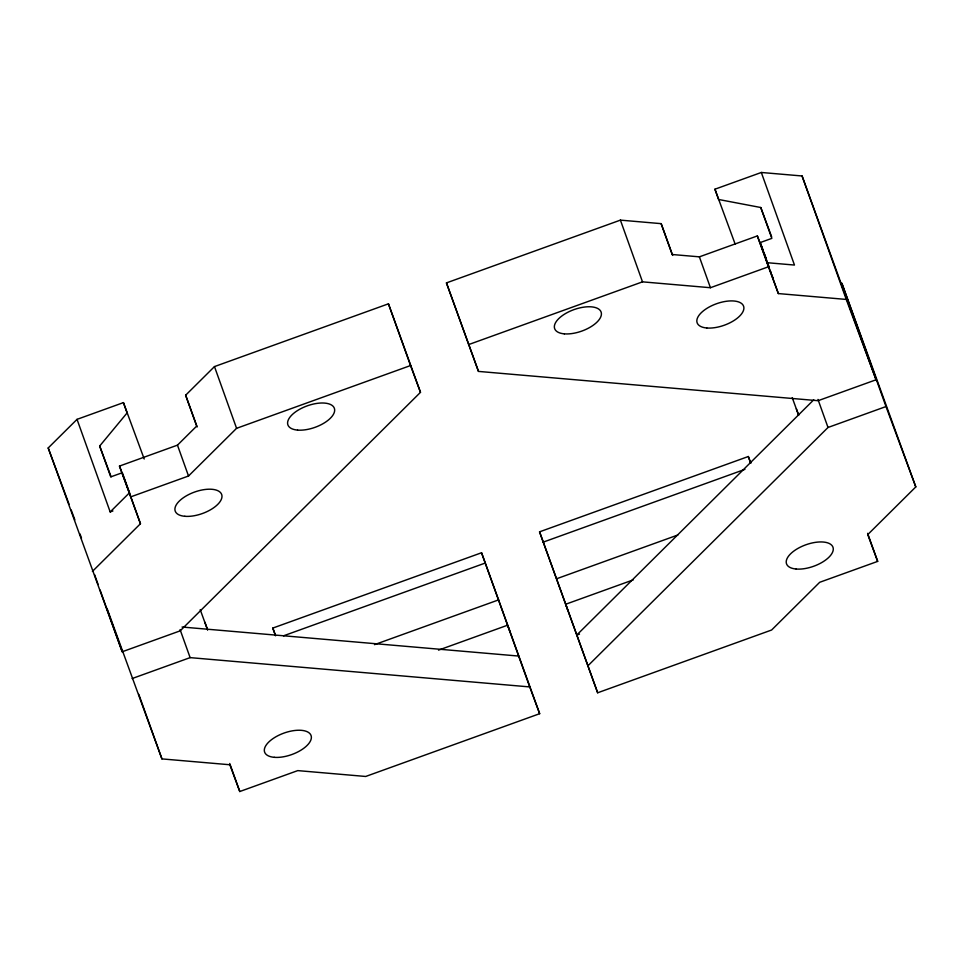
<?xml version="1.0" encoding="UTF-8"?>
<svg xmlns="http://www.w3.org/2000/svg" width="964" height="964" viewBox="0 0 964 964"><rect width="100%" height="100%" fill="white"/><g stroke="black" fill="none" stroke-linecap="round" stroke-linejoin="round"><path stroke-width="1.45" d="M129.863 493.749L122.332 472.709L110.74 476.891L99.678 446.031L127.115 412.905L123.428 402.615L77.036 419.352L48.2 447.971L122.199 651.772L180.184 630.842L420.485 392.324L388.444 303.817L214.478 366.585L185.642 395.216L196.692 426.076L177.472 445.151L119.476 466.082L140.455 523.717L92.399 571.423M77.036 419.352L110.185 511.944L129.405 492.857L119.476 466.082M130.526 496.942L188.522 476.011L236.578 428.317L410.543 365.549L420.485 392.324M813.761 399.795L576.677 635.131L579.497 634.119M587.727 665.991L828.016 427.474L886 406.555L915.8 486.904L867.745 534.598L877.674 561.385L819.677 582.304L771.622 630.01L597.656 692.779L539.551 531.839L748.317 456.514L750.799 463.214M771.658 236.855L760.777 207.513L718.614 199.488L714.927 189.209L761.319 172.472L802.072 175.978L876.071 379.78L818.087 400.699L478.469 371.405L446.44 282.898L620.406 220.129L661.159 223.648L672.667 255.4M661.159 223.648L672.209 254.508L699.382 256.846L757.367 235.927L769.296 268.064M468.54 344.618L642.506 281.85L710.432 287.718L768.416 266.787L778.358 293.574L846.271 299.43L876.071 379.78M769.272 267.811L760.222 242.567L771.827 238.373L760.777 207.513M110.185 511.944L112.921 510.956M132.128 678.548L190.125 657.629L529.73 686.922L539.659 713.697L365.693 776.466L297.768 770.61L239.783 791.528L229.842 764.753L161.928 758.897L107.016 608.404M275.559 635.794L272.788 628.082L481.554 552.758L539.659 713.697M283.524 635.818L485.241 563.048L529.73 686.922M543.226 542.13L744.943 469.348M556.553 578.774L677.873 534.996M374.502 644.651L498.629 599.873M438.512 650.134L507.63 625.19L509.619 630.552M633.324 579.846L565.615 604.271L567.603 609.634M182.063 627.022L518.68 656.062M760.222 242.567L762.813 249.543M763.85 252.339L766.44 259.328M770.284 270.739L771.272 273.427M771.79 274.824L773.345 279.018M714.927 189.209L735.195 244.205M792.227 397.638L798.505 414.906M539.551 531.839L597.656 692.779M446.44 282.898L478.469 371.405M272.788 628.082L275.27 634.77M185.642 395.216L197.15 426.968M123.428 402.615L144.214 459.009M200.211 609.646L207.513 629.709M99.678 446.031L111.089 476.77M48.2 447.971L69.107 504.353M71.203 509.992L74.855 519.861M915.8 486.904L841.801 283.103L886 406.555M802.072 175.978L846.271 299.43M761.319 172.472L794.469 265.052L767.308 262.714L778.358 293.574M867.624 533.333L877.674 561.385M817.966 399.421L828.016 427.474M757.367 235.927L768.416 266.787M796.372 408.808L798.674 415.243M699.382 256.846L710.432 287.718M748.317 456.514L750.619 462.949M620.406 220.129L642.506 281.85M481.554 552.758L485.241 563.048M388.444 303.817L410.543 365.549M214.478 366.585L236.578 428.317M177.472 445.151L188.522 476.011M204.874 622.226L207.634 629.938M229.733 763.476L239.783 791.528M180.075 629.564L190.125 657.629M129.911 494.255L140.455 523.717M138.816 694.357L161.928 758.897M80 533.936L81.506 538.141M94.568 574.616L98.087 584.437M100.099 590.04L122.199 651.772M706.769 327.989A24.654 11.423 -19.7 0 0 743.798 309.179A24.654 11.423 -19.7 0 0 710.528 306.311A24.654 11.423 -19.7 0 0 706.769 327.989M564.289 333.845A24.654 11.423 -19.7 0 0 601.319 315.035A24.654 11.423 -19.7 0 0 568.049 312.167A24.654 11.423 -19.7 0 0 564.289 333.845M297.539 430.089A24.654 11.423 -19.7 0 0 334.568 411.279A24.654 11.423 -19.7 0 0 301.286 408.411A24.654 11.423 -19.7 0 0 297.539 430.089M184.859 516.294A24.654 11.423 -19.7 0 0 221.889 497.484A24.654 11.423 -19.7 0 0 188.607 494.616A24.654 11.423 -19.7 0 0 184.859 516.294M796.156 569.025A24.654 11.423 -19.7 0 0 833.185 550.215A24.654 11.423 -19.7 0 0 799.915 547.347A24.654 11.423 -19.7 0 0 796.156 569.025M274.246 757.318A24.654 11.423 -19.7 0 0 311.276 738.52A24.654 11.423 -19.7 0 0 277.993 735.653A24.654 11.423 -19.7 0 0 274.246 757.318"/></g></svg>
